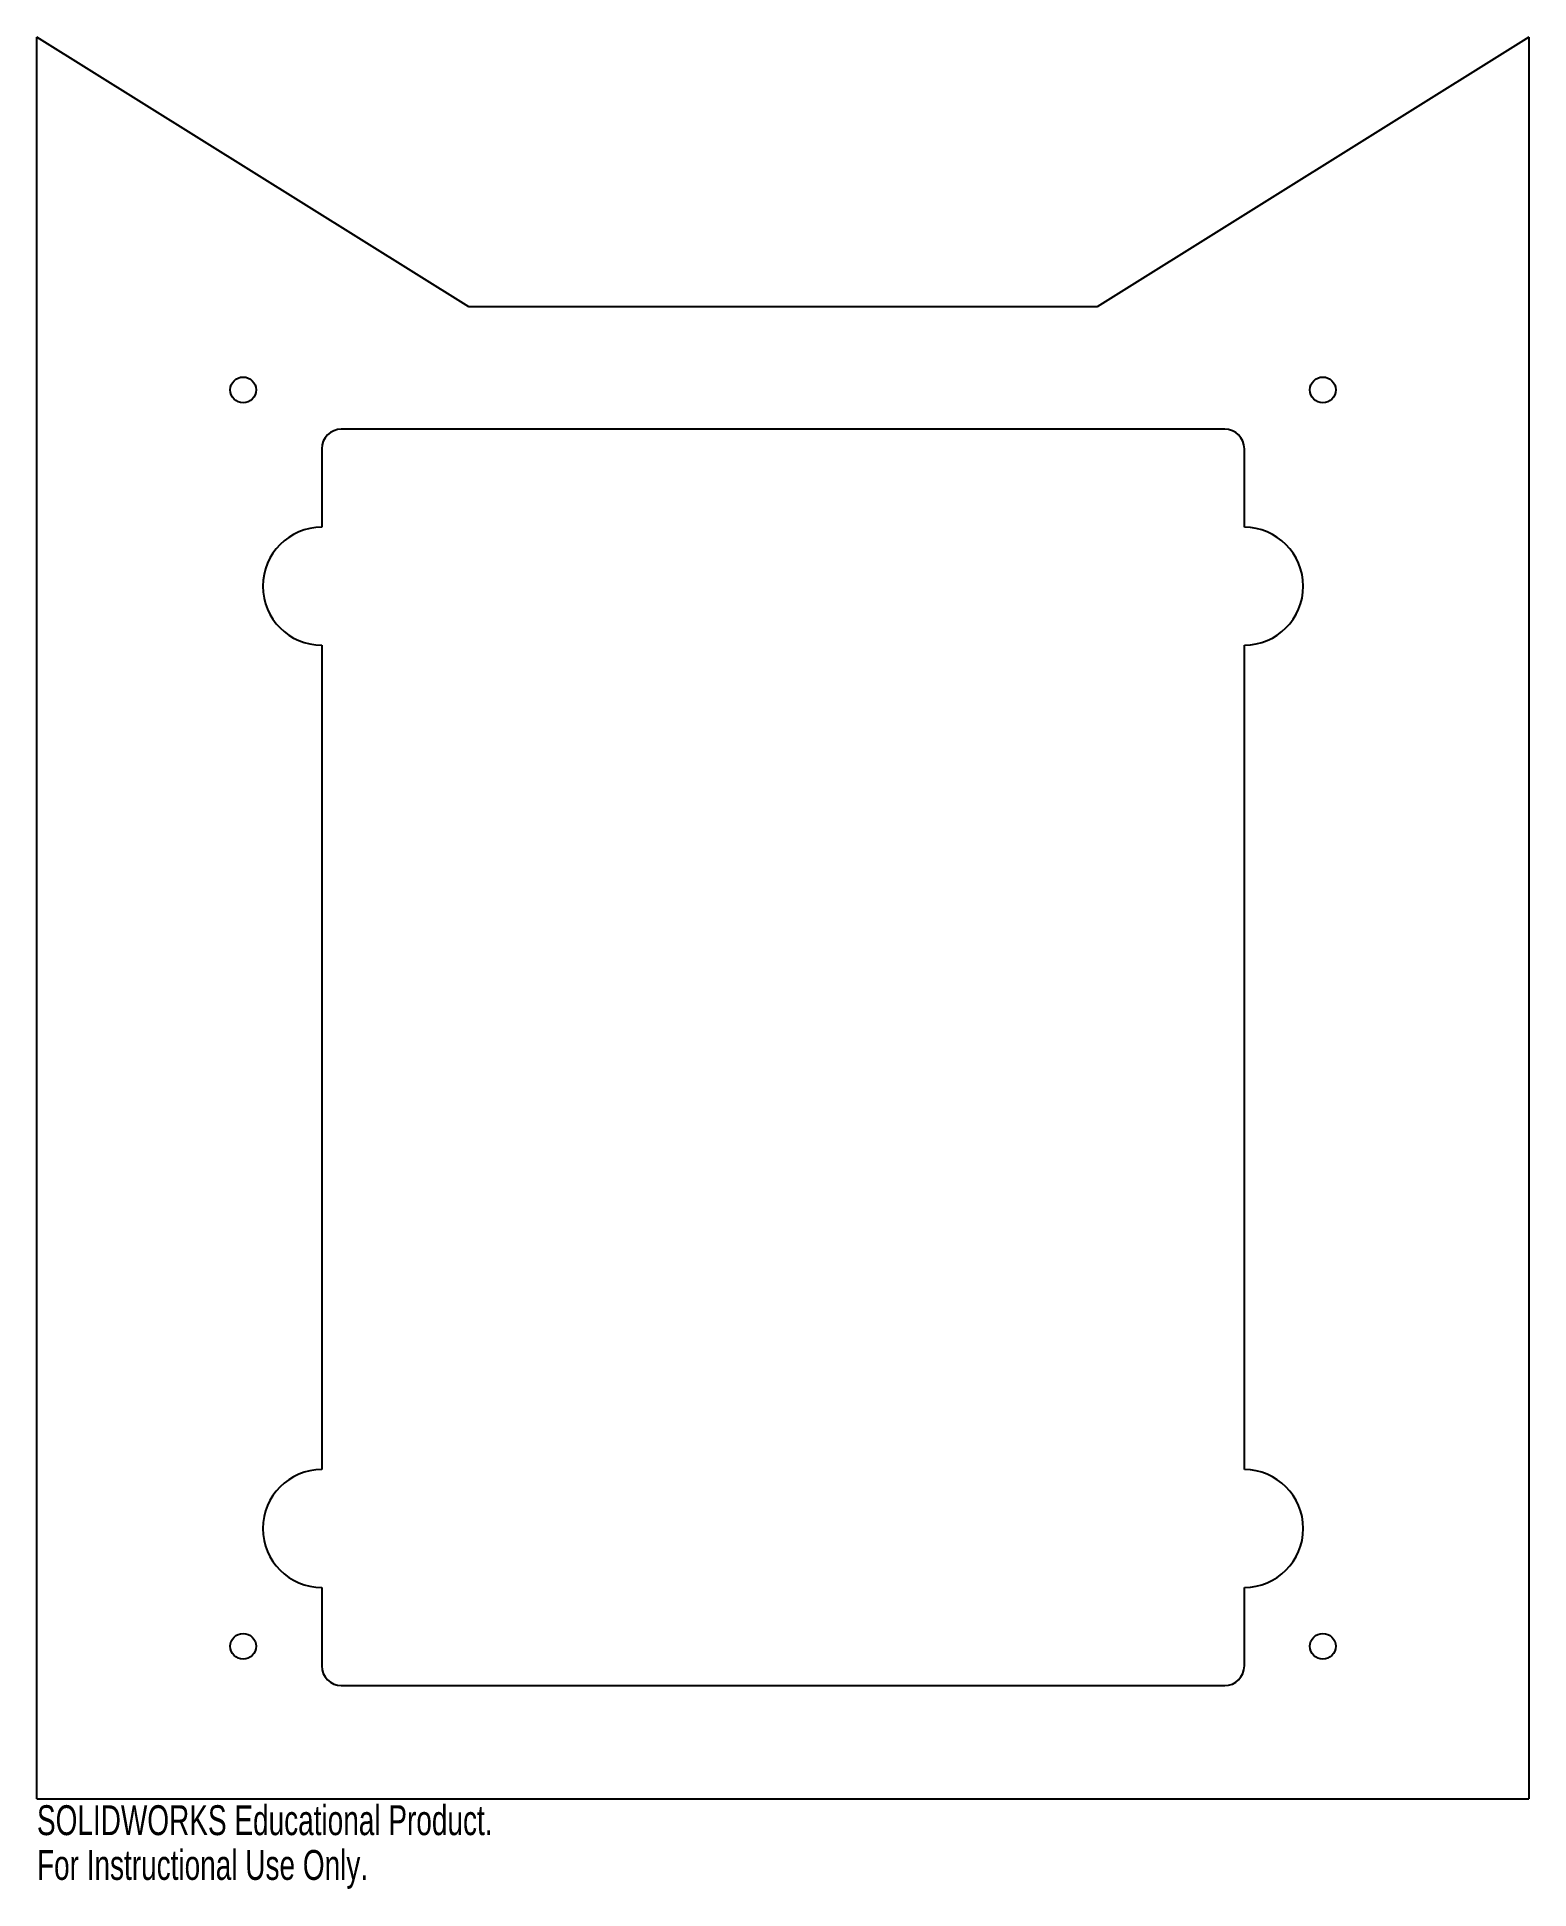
# Model space of a CAD drawing. Header units: inches. Extents: x -3.8 to 5.7, y -17.8 to -6.
import ezdxf

# ---------------------------------------------------------------- set-up
doc = ezdxf.new("R2010")
doc.units = ezdxf.units.IN
doc.header["$MEASUREMENT"] = 0
doc.styles.add('SLDTEXTSTYLE0', font='TXT', dxfattribs={"width": 0.7})

msp = doc.modelspace()

# ---------------------------------------------------------------- linework, layer by layer
at = {"color": 7, "linetype": 'Continuous', "lineweight": 25}
for p, q in [((-3.805, -17.251), (-3.805, -6.032)), ((-1.055, -7.751), (-3.805, -6.032)), ((5.695, -6.032), (2.945, -7.751)), ((5.695, -6.032), (5.695, -17.251)), ((2.945, -7.751), (-1.055, -7.751)), ((3.758, -8.529), (-1.867, -8.529)), ((-1.992, -8.654), (-1.992, -9.154)), ((3.883, -9.154), (3.883, -8.654)), ((-1.992, -9.904), (-1.992, -15.154)), ((3.883, -15.154), (3.883, -9.904)), ((-1.992, -15.904), (-1.992, -16.404)), ((3.883, -16.404), (3.883, -15.904)), ((-1.867, -16.529), (3.758, -16.529)), ((-3.805, -17.251), (5.695, -17.251))]:
    msp.add_line(p, q, dxfattribs=at)
for centre in [(-2.492, -8.279), (4.383, -8.279), (-2.492, -16.279), (4.383, -16.279)]:
    msp.add_circle(centre, 0.082, dxfattribs=at)
for centre, radius, start, end in [((-1.867, -8.654), 0.125, 90, 180), ((3.758, -8.654), 0.125, 0, 90), ((-1.992, -9.529), 0.375, 90, 270), ((3.883, -9.529), 0.375, 270, 90), ((-1.992, -15.529), 0.375, 90, 270), ((3.883, -15.529), 0.375, 270, 90), ((-1.867, -16.404), 0.125, 180, 270), ((3.758, -16.404), 0.125, 270, 0)]:
    msp.add_arc(centre, radius, start, end, dxfattribs=at)

# ---------------------------------------------------------------- texts
at = {"color": 7, "linetype": 'Continuous', "char_height": 0.1903, "attachment_point": 1, "style": 'SLDTEXTSTYLE0'}
for s, insert in [('SOLIDWORKS Educational Product.', (-3.805, -17.291)), ('For Instructional Use Only.', (-3.805, -17.576))]:
    msp.add_mtext(s, dxfattribs=dict(at, insert=insert))

doc.saveas('drawing.dxf')
